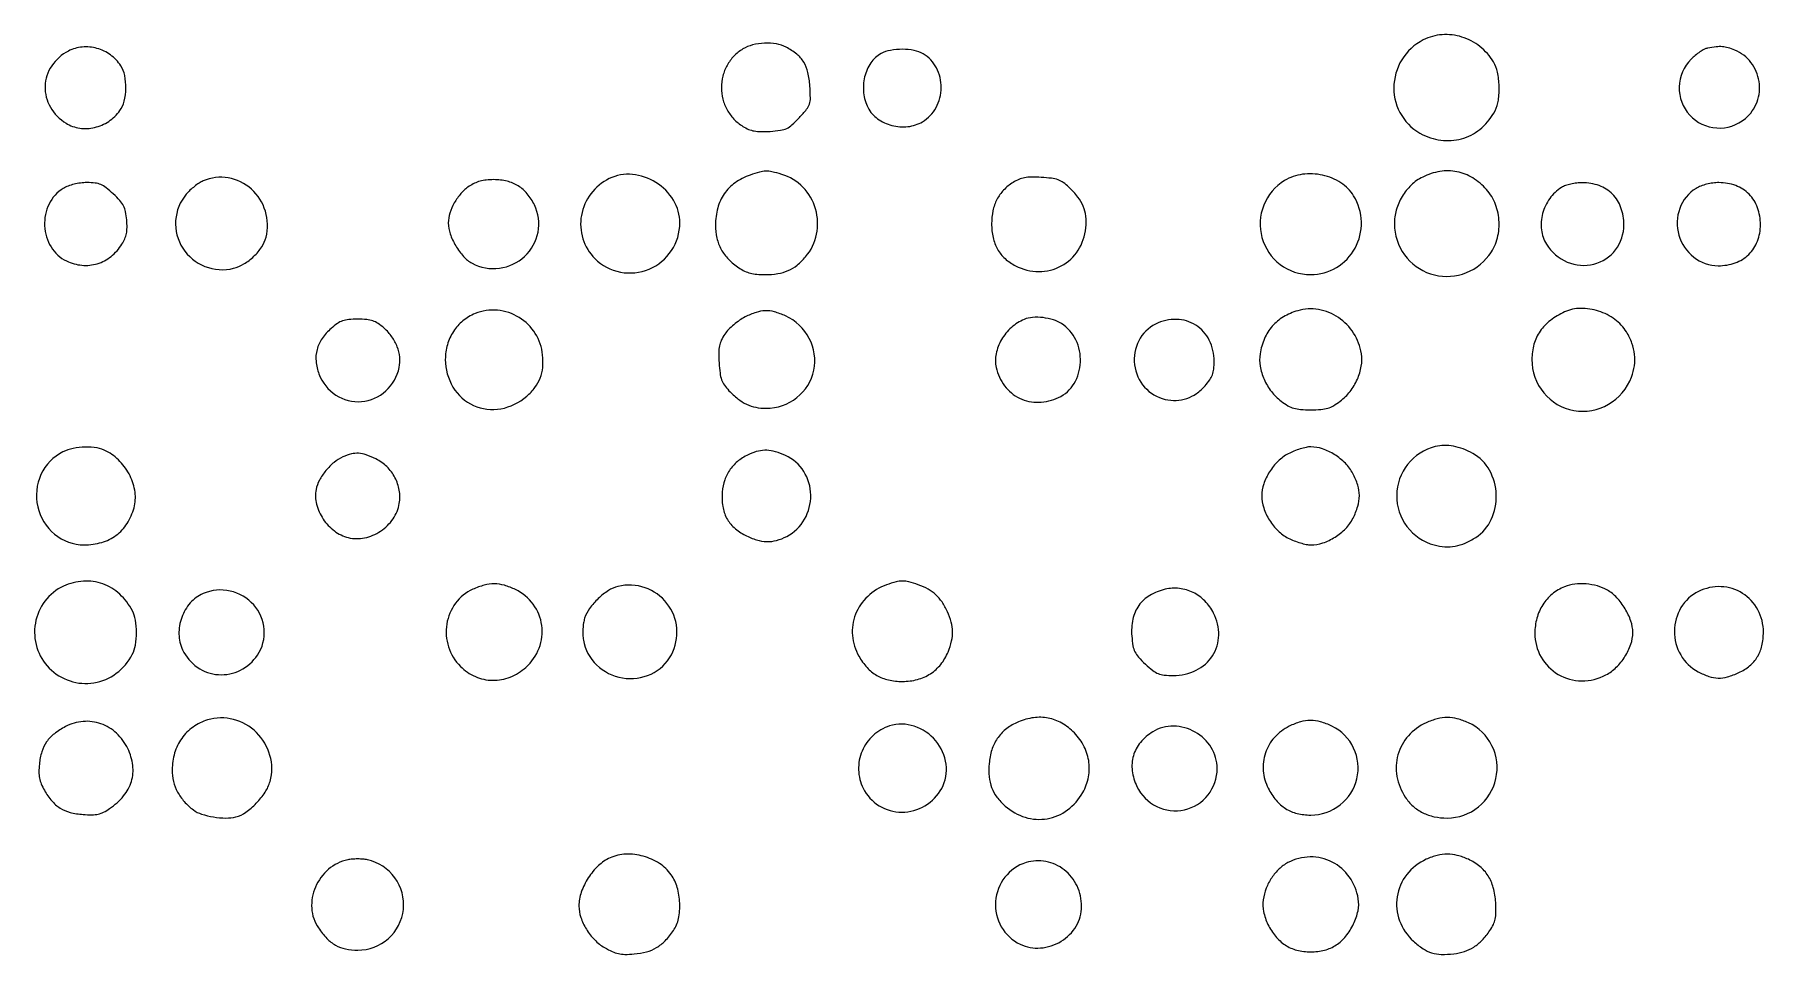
# Model space of a CAD drawing. Extents: x 235 to 2115, y 206 to 2450.
# Drawn here: x 1525 to 2107, y 1539 to 1849 of the extents above; entities that cross this region are included whole.
import ezdxf

# ---------------------------------------------------------------- set-up
doc = ezdxf.new("R2010")
doc.units = 0

msp = doc.modelspace()

# ---------------------------------------------------------------- linework, layer by layer
for points in [[(1992.4247, 1847.038136, 0.137754), (1985.195003, 1840.375596, 0.138176), (1982.5017, 1830.931332, 0.14001), (1985.144897, 1821.56391, 0.142637), (1992.322704, 1815.085828, 0.091879), (1999.252429, 1813.185891, 0.102116), (2006.132179, 1814.009688, 0.101732), (2012.143214, 1817.495165, 0.09053), (2016.589276, 1823.20034, 0.086176), (2017.720777, 1826.73876, 0.042142), (2017.974053, 1831.482661, 0.042151), (2017.428989, 1836.19538, 0.087264), (2016.081401, 1839.63417, 0.088555), (2011.483189, 1844.832444, 0.091909), (2005.426311, 1848.036873, 0.094424), (1998.764318, 1848.806585, 0.099716)], [(1536.019933, 1843.302363, 0.12592), (1530.406234, 1838.294764, 0.140881), (1528.187387, 1831.414384, 0.140465), (1529.958908, 1824.390589, 0.124919), (1535.24086, 1818.994598, 0.101814), (1539.832979, 1817.3464, 0.09327), (1544.856459, 1817.569243, 0.090125), (1549.597355, 1819.630334, 0.08729), (1553.371223, 1823.246058, 0.100019), (1554.841494, 1826.424327, 0.053451), (1555.39234, 1830.734612, 0.05335), (1555.016454, 1835.079868, 0.097091), (1553.67838, 1838.368101, 0.090599), (1550.210688, 1842.01113, 0.089454), (1545.66406, 1844.212517, 0.090856), (1540.696966, 1844.667095, 0.097286)], [(1763.24086, 1844.005402, 0.063569), (1760.206639, 1841.579253, 0.065533), (1757.915075, 1838.491504, 0.0652), (1756.492028, 1834.901191, 0.061865), (1756.007476, 1831, 0.061781), (1756.489984, 1827.109913, 0.064803), (1757.907187, 1823.522554, 0.064757), (1760.196545, 1820.415361, 0.061547), (1763.24086, 1817.935718, 0.040877), (1765.155813, 1816.941489, 0.054298), (1767.035549, 1816.383241, 0.043977), (1769.278236, 1816.175651, 0.01717), (1772.390783, 1816.268852, 0.018687), (1775.917155, 1816.628516, 0.075249), (1777.986298, 1817.24423, 0.076018), (1779.770024, 1818.441598, 0.01931), (1782.252143, 1820.904654, 0.016582), (1784.686274, 1823.694122, 0.09055), (1785.648824, 1825.440629, 0.083776), (1785.968502, 1827.474013, 0.013092), (1785.816024, 1831.548355, 0.041606), (1785.137534, 1836.138432, 0.080435), (1783.728488, 1839.561992, 0.084706), (1781.368613, 1842.252756, 0.050557), (1777.79966, 1844.595014, 0.079189), (1774.512997, 1845.690412, 0.051079), (1770.498673, 1845.937976, 0.050887), (1766.495776, 1845.365046, 0.076065)], [(1809.762571, 1842.434612, 0.120749), (1806.324885, 1839.31158, 0.089427), (1804.248502, 1834.59381, 0.08505), (1803.890468, 1829.220681, 0.093797), (1805.380563, 1824.230965, 0.117508), (1808.593407, 1820.502065, 0.093591), (1813.414466, 1818.238171, 0.091491), (1818.830146, 1817.858958, 0.10564), (1823.729321, 1819.499178, 0.136355), (1828.325747, 1824.275626, 0.121863), (1830.049621, 1830.953677, 0.122985), (1828.456639, 1837.617528, 0.140373), (1823.960167, 1842.364459, 0.085988), (1820.931849, 1843.511281, 0.046412), (1816.950925, 1843.901453, 0.046213), (1812.928042, 1843.548875, 0.079507)], [(2088.208321, 1844.288805, 0.075572), (2087.103238, 1843.897827, 0.024725), (2085.617391, 1843.00645, 0.023995), (2084.041956, 1841.838911, 0.024916), (2082.606237, 1840.539571, 0.192599), (2078.613346, 1831.222024, 0.193907), (2082.163245, 1821.754641, 0.194068), (2091.282213, 1817.398719, 0.192778), (2100.903812, 1820.572517, 0.130485), (2104.84128, 1826.184782, 0.12684), (2105.532254, 1833.074789, 0.126777), (2102.805508, 1839.442545, 0.130285), (2097.364218, 1843.62118, 0.027421), (2095.071224, 1844.434751, 0.053384), (2093.162938, 1844.780928, 0.047674), (2091.087796, 1844.734255, 0.01786)], [(1581.450423, 1799.593404, 0.042298), (1580.091029, 1798.858974, 0.021626), (1578.515099, 1797.726451, 0.021324), (1576.981694, 1796.411078, 0.029918), (1575.740214, 1795.103109, 0.159934), (1572.161623, 1786.203601, 0.159743), (1574.551245, 1776.909659, 0.158131), (1582.009132, 1770.771211, 0.15668), (1591.680786, 1770.149839, 0.075255), (1595.154265, 1771.605736, 0.053766), (1598.503235, 1774.175805, 0.054537), (1601.171026, 1777.34411, 0.086458), (1602.608896, 1780.577852, 0.136254), (1602.389075, 1789.391526, 0.136568), (1597.655884, 1796.821142, 0.140583), (1589.888933, 1800.599596, 0.147104)], [(1670.999494, 1797.75, 0.062572), (1668.273308, 1795.339947, 0.051413), (1666.016878, 1792.173607, 0.052671), (1664.506825, 1788.710378, 0.076631), (1664, 1785.422885, 0.084343), (1664.622494, 1781.758882, 0.049216), (1666.504889, 1777.707215, 0.049324), (1669.132455, 1774.117387, 0.087248), (1672.009323, 1771.855336, 0.156808), (1681.23439, 1770.165343, 0.156528), (1689.72345, 1774.166305, 0.158822), (1694.219791, 1782.303435, 0.161544), (1693.017285, 1791.464295, 0.060364), (1690.594312, 1795.232672, 0.080882), (1687.538061, 1797.899084, 0.080394), (1683.778613, 1799.46876, 0.058838), (1679.279849, 1800, 0.026449), (1676.809206, 1799.869215, 0.039908), (1674.691989, 1799.471801, 0.043298), (1672.797255, 1798.776167, 0.040157)], [(1718.222648, 1800.33908, 0.1159), (1712.032139, 1795.243191, 0.1191), (1708.835534, 1787.972679, 0.120683), (1709.331301, 1780.121415, 0.12112), (1713.4, 1773.4, 0.149896), (1721.959713, 1768.858269, 0.148004), (1731.641843, 1769.865225, 0.147277), (1739.174237, 1776.081427, 0.148167), (1742, 1785.407816, 0.137406), (1739.856638, 1793.059964, 0.11649), (1733.944266, 1799.05884, 0.116926), (1725.992349, 1801.764203, 0.139158)], [(1765.655189, 1801.541351, 0.068043), (1760.610412, 1798.925402, 0.088036), (1756.946535, 1795.228609, 0.086957), (1754.748372, 1790.458686, 0.064678), (1754, 1784.697543, 0.055336), (1754.486027, 1780.319391, 0.070396), (1755.922777, 1776.521678, 0.068878), (1758.387068, 1773.21033, 0.050164), (1761.92168, 1770.273797, 0.039464), (1763.807566, 1769.208717, 0.045456), (1765.751806, 1768.51139, 0.040519), (1767.969444, 1768.124944, 0.022887), (1770.697543, 1768, 0.039622), (1774.9846, 1768.340255, 0.06412), (1778.488601, 1769.372434, 0.066875), (1781.51425, 1771.21952, 0.047448), (1784.354584, 1774.009552, 0.124531), (1788.046657, 1781.619283, 0.122035), (1787.715071, 1790.13124, 0.12301), (1783.458154, 1797.453682, 0.127767), (1776.312386, 1801.788261, 0.016433), (1773.031931, 1802.654732, 0.062214), (1770.924404, 1802.868539, 0.062887), (1768.840439, 1802.556194, 0.017031)], [(1854.24086, 1799.06343, 0.061421), (1851.064197, 1796.478302, 0.071701), (1848.800112, 1793.319346, 0.068819), (1847.457511, 1789.539268, 0.050835), (1847.003738, 1785.118034, 0.054571), (1847.508907, 1780.473476, 0.075211), (1849.014417, 1776.56311, 0.078746), (1851.542809, 1773.403138, 0.066865), (1855.060934, 1770.968914, 0.115855), (1862.88964, 1769.044278, 0.127042), (1870.467038, 1770.917474, 0.127907), (1876.153777, 1776.210046, 0.118312), (1878.750952, 1783.759905, 0.049409), (1878.739381, 1787.688746, 0.07299), (1877.89656, 1791.025596, 0.067815), (1876.07166, 1794.150582, 0.036679), (1873.071929, 1797.453712, 0.036636), (1871.164878, 1799.017862, 0.068515), (1869.394817, 1799.932362, 0.054752), (1867.188145, 1800.450589, 0.016272), (1863.732652, 1800.758002, 0.015667), (1860.428567, 1800.84015, 0.042574), (1858.098713, 1800.626204, 0.054121), (1856.178636, 1800.064075, 0.04189)], [(1945.695983, 1799.686944, 0.163769), (1938.666318, 1791.371237, 0.163468), (1938.088422, 1780.490389, 0.163676), (1944.195223, 1771.476991, 0.164161), (1954.5, 1768, 0.135905), (1963.167829, 1770.400335, 0.133644), (1969.432221, 1776.928609, 0.132217), (1971.564823, 1785.790812, 0.131802), (1968.965445, 1794.53809, 0.112653), (1964.659798, 1798.931525, 0.088572), (1958.488581, 1801.500365, 0.087166), (1951.716607, 1801.797635, 0.103954)], [(1992.223116, 1800.881408, 0.076127), (1988.366305, 1798.176661, 0.066657), (1985.290262, 1794.326762, 0.0662), (1983.318642, 1789.775561, 0.07305), (1982.693176, 1785.019383, 0.154046), (1986.127573, 1774.682556, 0.157329), (1994.847751, 1768.294678, 0.157644), (2005.643031, 1768.214586, 0.154691), (2014.538442, 1774.461513, 0.090261), (2017.201346, 1779.683495, 0.082319), (2017.969137, 1785.683829, 0.082123), (2016.759636, 1791.623614, 0.089179), (2013.716299, 1796.670336, 0.074597), (2009.068292, 1800.595992, 0.089979), (2003.753821, 1802.675338, 0.089772), (1998.037714, 1802.757723, 0.073879)], [(1534.298549, 1797.040484, 0.143968), (1529.518571, 1791.776828, 0.124905), (1528.01262, 1784.452526, 0.125641), (1530.182623, 1777.329396, 0.146548), (1535.416892, 1772.606462, 0.087648), (1540.604929, 1771.180588, 0.097), (1545.775399, 1771.699516, 0.095924), (1550.412408, 1774.141286, 0.08373), (1554.064807, 1778.24086, 0.038431), (1555.030697, 1780.078703, 0.053018), (1555.583217, 1781.857776, 0.047142), (1555.786807, 1783.867239, 0.023253), (1555.684724, 1786.434577, 0.028019), (1555.284868, 1789.226286, 0.069676), (1554.603266, 1791.169119, 0.064552), (1553.380566, 1792.93554, 0.021445), (1551.16778, 1795.184577, 0.019898), (1548.749775, 1797.26649, 0.066488), (1546.956275, 1798.337373, 0.07357), (1545.044136, 1798.843224, 0.02814), (1542.288723, 1798.996262, 0.02944), (1540.078387, 1798.864272, 0.030396), (1537.922752, 1798.473616, 0.032017), (1535.952093, 1797.855231, 0.044898)], [(2039, 1797.380812, 0.097598), (2035.008726, 1793.631291, 0.091088), (2032.618351, 1788.558615, 0.093811), (2032.226766, 1783.100128, 0.111774), (2033.935193, 1778.24086, 0.152589), (2040.92902, 1772.262862, 0.164191), (2049.859949, 1771.556499, 0.170383), (2057.159503, 1776.381571, 0.163516), (2059.996262, 1784.79966, 0.085743), (2059.006066, 1790.561263, 0.109931), (2056.154675, 1795.106795, 0.111022), (2051.669941, 1797.984081, 0.088826), (2046, 1798.969653, 0.02988), (2044.093754, 1798.845906, 0.024662), (2042.0875, 1798.493496, 0.025354), (2040.274738, 1797.984196, 0.05882)], [(2084.298549, 1797.040484, 0.170863), (2078.796494, 1790.302859, 0.158012), (2078.502041, 1781.356515, 0.156766), (2083.518987, 1773.888325, 0.168244), (2091.79966, 1771.006589, 0.08601), (2097.508013, 1771.986855, 0.107743), (2102.059123, 1774.816915, 0.109421), (2104.971881, 1779.244938, 0.090999), (2105.996262, 1784.79966, 0.085744), (2105.007428, 1790.553309, 0.109726), (2102.159943, 1795.096674, 0.110587), (2097.676743, 1797.983519, 0.088181), (2092, 1798.992524, 0.032766), (2089.950463, 1798.858069, 0.029313), (2087.856764, 1798.456219, 0.03026), (2085.908106, 1797.83472, 0.044606)], [(1624.547151, 1749.907255, 0.061156), (1621.495824, 1746.4846, 0.086226), (1619.781029, 1742.783918, 0.088624), (1619.441157, 1738.800105, 0.068389), (1620.429454, 1734.54555, 0.157689), (1626.129029, 1727.462861, 0.166925), (1634.757433, 1725.263515, 0.166324), (1642.939516, 1728.82798, 0.156619), (1647.469189, 1736.746538, 0.076921), (1647.660077, 1740.191852, 0.067128), (1646.828309, 1743.70864, 0.063698), (1645.034704, 1747.042945, 0.057442), (1642.404148, 1749.950015, 0.029265), (1640.329935, 1751.566548, 0.068481), (1638.57735, 1752.449667, 0.061999), (1636.545787, 1752.87455, 0.020585), (1633.5, 1753, 0.020659), (1630.444635, 1752.873704, 0.062579), (1628.4117, 1752.445456, 0.068577), (1626.651461, 1751.552301, 0.028517)], [(1673.000513, 1754.876547, 0.077991), (1668.904226, 1752.448326, 0.076361), (1665.714335, 1748.866653, 0.074614), (1663.692515, 1744.413912, 0.06943), (1663, 1739.450789, 0.135558), (1665.576145, 1730.123424, 0.152901), (1672.492629, 1723.953683, 0.15287), (1681.693869, 1722.829689, 0.135494), (1690.404108, 1727.049949, 0.049202), (1693.202446, 1730.042113, 0.07143), (1694.968083, 1733.191303, 0.070272), (1695.793933, 1736.74946, 0.045918), (1695.77696, 1740.969423, 0.11695), (1693.309114, 1748.206491, 0.1158), (1687.847741, 1753.595674, 0.115844), (1680.560585, 1755.99046, 0.117102)], [(1763.969961, 1753.75, 0.034521), (1762.09302, 1752.63305, 0.024041), (1760.13541, 1751.132812, 0.024342), (1758.388639, 1749.503444, 0.045292), (1757.170467, 1748, 0.035028), (1755.960556, 1745.888868, 0.062954), (1755.324697, 1743.99953, 0.05007), (1755.099946, 1741.733161, 0.015077), (1755.208684, 1738.267348, 0.01644), (1755.534489, 1734.826055, 0.054042), (1756.065621, 1732.610125, 0.067451), (1756.987068, 1730.83119, 0.036904), (1758.546288, 1728.928071, 0.035233), (1761.53917, 1726.194269, 0.056814), (1764.467645, 1724.373536, 0.061249), (1767.563197, 1723.346339, 0.049553), (1771.049211, 1723, 0.168694), (1781.407471, 1726.597124, 0.175621), (1787.096703, 1735.78109, 0.174373), (1785.600074, 1746.529206, 0.16673), (1777.578599, 1754.103669, 0.037195), (1773.85673, 1755.470558, 0.076045), (1770.778354, 1755.859918, 0.075095), (1767.699412, 1755.312706, 0.035512)], [(1858, 1752.930445, 0.084451), (1853.680729, 1750.195491, 0.077433), (1850.356289, 1746.11179, 0.080619), (1848.530994, 1741.375118, 0.105434), (1848.545643, 1736.746538, 0.108491), (1851.371021, 1730.57606, 0.119596), (1856.442062, 1726.414517, 0.118578), (1862.892931, 1725.018709, 0.105413), (1869.583108, 1726.606462, 0.148618), (1874.799129, 1731.351405, 0.124989), (1876.935534, 1738.539727, 0.121851), (1875.401048, 1746.020987, 0.13734), (1870.58584, 1751.535712, 0.072861), (1867.835874, 1752.812164, 0.044716), (1864.327813, 1753.52233, 0.045024), (1860.79979, 1753.59424, 0.081772)], [(1902.25623, 1751.355344, 0.162176), (1896.580312, 1745.745224, 0.150117), (1895.178312, 1737.658653, 0.148865), (1898.557667, 1730.1298, 0.159203), (1905.476132, 1726.005383, 0.064819), (1909.210418, 1725.659471, 0.072515), (1912.761283, 1726.312467, 0.071304), (1916.025511, 1727.966514, 0.059793), (1918.917734, 1730.559085, 0.028337), (1920.494243, 1732.574226, 0.062355), (1921.400464, 1734.303636, 0.062028), (1921.855048, 1736.208844, 0.027786), (1921.996262, 1738.784796, 0.114214), (1920.341912, 1745.906912, 0.137882), (1915.780269, 1751.007101, 0.139562), (1909.276221, 1752.945943, 0.118144)], [(1950.119616, 1755.857622, 0.063785), (1945.296888, 1753.760263, 0.078975), (1941.541044, 1750.627219, 0.078382), (1938.921869, 1746.463391, 0.061699), (1937.438112, 1741.338341, 0.082081), (1937.46003, 1737.147724, 0.062745), (1938.792119, 1732.753659, 0.060489), (1941.242818, 1728.669966, 0.064553), (1944.553321, 1725.391533, 0.029615), (1946.825403, 1723.862366, 0.06265), (1948.770713, 1723.021397, 0.053749), (1951.047561, 1722.61763, 0.017031), (1954.5, 1722.5, 0.017031), (1957.952439, 1722.61763, 0.053749), (1960.229287, 1723.021397, 0.06265), (1962.174597, 1723.862366, 0.029615), (1964.446679, 1725.391533, 0.064542), (1967.763082, 1728.675661, 0.060762), (1970.212185, 1732.761311, 0.062945), (1971.54032, 1737.165175, 0.08114), (1971.562513, 1741.384518, 0.102614), (1968.956811, 1748.282503, 0.10321), (1963.826668, 1753.558512, 0.106004), (1957.138106, 1756.24944, 0.114016)], [(2040.00714, 1755.46111, 0.0579), (2035.224934, 1752.608721, 0.078919), (2031.772661, 1748.97503, 0.08211), (2029.707291, 1744.570067, 0.068755), (2029, 1739.450789, 0.17273), (2033.004687, 1728.204339, 0.179699), (2043.148873, 1722.246724, 0.178245), (2054.787339, 1724.332887, 0.170586), (2062.554472, 1733.503462, 0.056619), (2063.536879, 1737.323902, 0.062395), (2063.590117, 1741.141064, 0.060748), (2062.692896, 1744.938278, 0.049467), (2060.86563, 1748.699593, 0.097286), (2056.966387, 1752.926984, 0.079749), (2051.484837, 1755.72961, 0.080675), (2045.464334, 1756.654744, 0.103773)], [(1534.208535, 1708.332244, 0.173595), (1526.802201, 1700.680733, 0.163803), (1525.709309, 1689.857086, 0.164603), (1531.381337, 1680.613478, 0.175101), (1541.348871, 1677.003738, 0.069571), (1547.251465, 1677.824397, 0.091121), (1552.12422, 1680.231356, 0.092303), (1555.778792, 1684.184546, 0.073301), (1558.131254, 1689.513191, 0.102451), (1558.473241, 1694.750081, 0.079158), (1556.795301, 1700.233282, 0.076179), (1553.407755, 1705.111051, 0.082761), (1548.79966, 1708.589276, 0.080054), (1545.68147, 1709.628351, 0.044906), (1541.687527, 1709.916966, 0.044296), (1537.60666, 1709.482154, 0.065903)], [(1628.450423, 1706.593404, 0.070321), (1625.512109, 1704.787039, 0.047722), (1622.735037, 1702.001134, 0.048138), (1620.568191, 1698.780504, 0.077804), (1619.466608, 1695.6737, 0.108767), (1619.622989, 1690.669062, 0.08565), (1621.834037, 1685.701941, 0.084285), (1625.624902, 1681.696306, 0.100047), (1630.317568, 1679.456432, 0.114542), (1635.798437, 1679.358777, 0.09504), (1641.185042, 1681.634834, 0.094208), (1645.384486, 1685.765634, 0.110043), (1647.489246, 1690.936346, 0.08407), (1647.487567, 1695.378588, 0.078839), (1646.035658, 1699.680796, 0.078325), (1643.311792, 1703.345642, 0.081294), (1639.624167, 1705.939892, 0.026741), (1636.296389, 1707.336554, 0.071492), (1633.782118, 1707.849263, 0.079111), (1631.377165, 1707.609243, 0.038375)], [(1765.5, 1707.582642, 0.059786), (1761.786784, 1705.360613, 0.072099), (1758.964856, 1702.439731, 0.073222), (1757.119249, 1698.877602, 0.064326), (1756.272579, 1694.772127, 0.055893), (1756.449439, 1689.964128, 0.085833), (1757.755636, 1686.018386, 0.088561), (1760.272733, 1682.825492, 0.063266), (1764.035882, 1680.25, 0.04234), (1767.852102, 1678.684955, 0.069127), (1771.295851, 1678.106129, 0.073739), (1774.606418, 1678.501024, 0.055687), (1778.015602, 1679.851611, 0.140577), (1783.991438, 1685.620456, 0.135601), (1786.106612, 1693.763427, 0.137693), (1783.7332, 1701.743525, 0.146471), (1777.595463, 1707.096118, 0.034454), (1774.201625, 1708.363581, 0.062164), (1771.27748, 1708.848601, 0.067243), (1768.48368, 1708.584976, 0.0479)], [(1946.960023, 1707.697261, 0.073249), (1943.537232, 1705.187641, 0.056854), (1940.635313, 1701.586638, 0.057788), (1938.664633, 1697.499451, 0.083651), (1938, 1693.554606, 0.079817), (1938.660332, 1689.444435, 0.060345), (1940.606645, 1685.30093, 0.059973), (1943.502748, 1681.71578, 0.076261), (1946.96189, 1679.25, 0.024025), (1948.89582, 1678.388638, 0.020231), (1951.016739, 1677.660938, 0.020711), (1953.009336, 1677.155012, 0.051854), (1954.5, 1677, 0.080552), (1958.580695, 1677.661714, 0.060044), (1962.710952, 1679.613524, 0.0596), (1966.290846, 1682.511181, 0.076201), (1968.75, 1685.96189, 0.043557), (1970.359418, 1689.991355, 0.074246), (1970.88125, 1693.571908, 0.075166), (1970.332434, 1697.118023, 0.045741), (1968.697261, 1701.039977, 0.073307), (1966.180594, 1704.471552, 0.057233), (1962.574347, 1707.371842, 0.058118), (1958.474196, 1709.336666, 0.082882), (1954.5, 1710, 0.052207), (1952.9731, 1709.840136, 0.021946), (1950.971141, 1709.32357, 0.021427), (1948.860826, 1708.578844, 0.026088)], [(1996.479078, 1710.080563, 0.166878), (1987.158224, 1704.117431, 0.16661), (1983.458094, 1693.682355, 0.166293), (1986.934601, 1683.15654, 0.166306), (1996.129147, 1676.965224, 0.050688), (1999.726721, 1676.378213, 0.060114), (2003.162092, 1676.583306, 0.05749), (2006.571329, 1677.617644, 0.040948), (2010.093713, 1679.502202, 0.142381), (2015.315557, 1685.518622, 0.117018), (2017.00328, 1693.88842, 0.117011), (2014.750761, 1702.124619, 0.14235), (2009.132114, 1707.773397, 0.034994), (2005.805148, 1709.32066, 0.046282), (2002.58865, 1710.220753, 0.050114), (1999.481185, 1710.470554, 0.054681)], [(1534.401069, 1663.094566, 0.125272), (1528.150017, 1658.085503, 0.118851), (1524.901918, 1650.600307, 0.118098), (1525.41215, 1642.418731, 0.122611), (1529.581449, 1635.485218, 0.116931), (1536.57301, 1631.173669, 0.121408), (1544.655128, 1630.540716, 0.12026), (1552.163931, 1633.740624, 0.113313), (1557.551083, 1640.098784, 0.078965), (1558.600596, 1643.269546, 0.039882), (1558.947658, 1647.475992, 0.039904), (1558.62332, 1651.670726, 0.081302), (1557.589276, 1654.79966, 0.086077), (1553.31025, 1660.391727, 0.100934), (1547.608566, 1663.8462, 0.102309), (1541.072962, 1664.764731, 0.090752)], [(1581.396258, 1660.570629, 0.110824), (1577.090434, 1657.422492, 0.092817), (1574.205853, 1652.539984, 0.092033), (1573.267896, 1646.906125, 0.106522), (1574.510294, 1641.61955, 0.130767), (1579.449672, 1635.792365, 0.135687), (1586.563071, 1633.292994, 0.135029), (1593.976786, 1634.797934, 0.128992), (1599.730067, 1639.897883, 0.168496), (1601.975319, 1648.50761, 0.163112), (1598.451258, 1656.79351, 0.158066), (1590.532251, 1661.452036, 0.158503)], [(1672.27066, 1662.03618, 0.126731), (1666.447245, 1657.34384, 0.120646), (1663.482081, 1650.336374, 0.118417), (1664.064365, 1642.645838, 0.119081), (1668.076929, 1636.076917, 0.093737), (1673.109638, 1632.645139, 0.099481), (1678.942514, 1631.382162, 0.098379), (1684.862931, 1632.466834, 0.089585), (1690.142304, 1635.747528, 0.117847), (1694.596347, 1642.237464, 0.125552), (1695.495499, 1649.88328, 0.12673), (1692.624274, 1656.971908, 0.121338), (1686.646567, 1661.929048, 0.041648), (1682.881251, 1663.379053, 0.069334), (1679.524109, 1663.872358, 0.068607), (1676.135283, 1663.430869, 0.039917)], [(1721.158636, 1663.015026, 0.085766), (1717.924534, 1661.624525, 0.046274), (1714.514689, 1658.925006, 0.045977), (1711.618071, 1655.600834, 0.076678), (1709.934442, 1652.301357, 0.041641), (1709.555133, 1650.720866, 0.023652), (1709.348832, 1648.763516, 0.023355), (1709.326534, 1646.739182, 0.032932), (1709.509366, 1644.944563, 0.161516), (1713.958649, 1636.55527, 0.150389), (1722.67168, 1632.191031, 0.151201), (1732.29486, 1633.491377, 0.163407), (1739.148389, 1639.984398, 0.144191), (1740.970782, 1648.881156, 0.145708), (1737.667494, 1657.304096, 0.14504), (1730.279186, 1662.574223, 0.142572)], [(1811.655189, 1663.541351, 0.103027), (1805.26451, 1659.642277, 0.111828), (1801.186519, 1653.615892, 0.113641), (1800.14127, 1646.501044, 0.109153), (1802.281678, 1639.529571, 0.054752), (1805.05436, 1635.684345, 0.078004), (1808.32029, 1633.038012, 0.07769), (1812.250356, 1631.512692, 0.05384), (1816.997845, 1631, 0.065617), (1822.043395, 1631.665008, 0.078029), (1826.429061, 1633.612144, 0.080152), (1829.918347, 1636.757075, 0.074308), (1832.350638, 1640.918312, 0.036075), (1833.53253, 1644.627197, 0.063436), (1833.884214, 1647.821099, 0.064606), (1833.422281, 1650.961061, 0.038865), (1832.119269, 1654.5, 0.038085), (1830.306885, 1657.766028, 0.060702), (1828.242251, 1660.197439, 0.061253), (1825.668528, 1662.047256, 0.039584), (1822.316196, 1663.551188, 0.019994), (1819.155099, 1664.538038, 0.06598), (1816.995432, 1664.822245, 0.06574), (1814.83211, 1664.534545, 0.01975)], [(1905.5, 1662.044754, 0.075937), (1900.3089, 1659.964773, 0.104724), (1896.615796, 1656.583385, 0.103535), (1894.583492, 1651.963277, 0.072831), (1894.226791, 1646.27874, 0.021252), (1894.637478, 1643.016616, 0.07112), (1895.292976, 1640.968408, 0.071048), (1896.496489, 1639.184817, 0.021181), (1898.806898, 1636.839043, 0.019622), (1901.307944, 1634.683231, 0.071353), (1903.113644, 1633.62598, 0.074496), (1905.102971, 1633.14229, 0.02263), (1908.211277, 1633.003738, 0.112739), (1915.914062, 1634.768633, 0.137442), (1921.440716, 1639.644684, 0.14146), (1923.532851, 1646.563741, 0.122107), (1921.793665, 1653.977122, 0.075478), (1918.82658, 1658.097262, 0.084263), (1914.868903, 1660.970033, 0.086711), (1910.284457, 1662.321939, 0.086032)], [(2040.000513, 1662.876547, 0.078113), (2035.866094, 1660.424368, 0.078102), (2032.683133, 1656.821952, 0.075584), (2030.683582, 1652.306739, 0.0666), (2030, 1647.197543, 0.129162), (2032.10024, 1639.202912, 0.132967), (2037.843575, 1633.37613, 0.131456), (2045.798337, 1631.20185, 0.124929), (2053.947261, 1633.22342, 0.071236), (2057.434122, 1635.787012, 0.057433), (2060.360755, 1639.407206, 0.05857), (2062.333507, 1643.510923, 0.082965), (2063, 1647.5, 0.084001), (2062.35038, 1651.339463, 0.051797), (2060.399581, 1655.497039, 0.051369), (2057.605097, 1659.21243, 0.07663), (2054.424978, 1661.73355, 0.059739), (2051.063311, 1663.147015, 0.049945), (2047.251493, 1663.836246, 0.050427), (2043.419887, 1663.753109, 0.064331)], [(2085.177228, 1661.317082, 0.143289), (2079.2303, 1655.859777, 0.135209), (2076.993737, 1647.929115, 0.134136), (2079.128486, 1639.923513, 0.14018), (2085.01262, 1634.274925, 0.038761), (2088.660868, 1632.693846, 0.07735), (2091.749835, 1632.141093, 0.076015), (2094.895787, 1632.549386, 0.036349), (2098.72934, 1633.96382, 0.066874), (2102.351546, 1636.233152, 0.08335), (2104.940318, 1639.237403, 0.080014), (2106.476142, 1643.024814, 0.056265), (2106.996262, 1647.602117, 0.12341), (2105.118479, 1655.117507, 0.130535), (2099.941408, 1660.674424, 0.131111), (2092.708923, 1662.91513, 0.125033)], [(1535.058543, 1615.806614, 0.045622), (1531.297285, 1613.394817, 0.075205), (1528.702525, 1610.661006, 0.077373), (1527.079262, 1607.340891, 0.051172), (1526.24237, 1603.170591, 0.023945), (1526.115111, 1600.516594, 0.047823), (1526.315404, 1598.426557, 0.050786), (1526.897356, 1596.494732, 0.030682), (1527.949687, 1594.346099, 0.046108), (1530.452096, 1590.757474, 0.077833), (1533.217187, 1588.35971, 0.077395), (1536.59447, 1586.913735, 0.045102), (1540.954563, 1586.210513, 0.01859), (1543.988052, 1586.111617, 0.052539), (1546.092211, 1586.343092, 0.062043), (1547.898473, 1586.978938, 0.034759), (1549.908052, 1588.1615, 0.068603), (1554.614963, 1592.445317, 0.100494), (1557.267692, 1597.35798, 0.105334), (1557.725766, 1602.740029, 0.081644), (1556.051505, 1608.393606, 0.091844), (1552.254514, 1613.557603, 0.103911), (1547.006455, 1616.750206, 0.106041), (1541.005403, 1617.523526, 0.09929)], [(1582.913572, 1618.044276, 0.0812), (1578.029939, 1615.64717, 0.083979), (1574.228961, 1611.842329, 0.081983), (1571.82579, 1606.914352, 0.072659), (1571, 1601.261729, 0.058402), (1571.457981, 1597.354174, 0.063082), (1572.805971, 1593.76575, 0.061368), (1575.045546, 1590.547171, 0.050761), (1578.135764, 1587.731987, 0.082969), (1580.881012, 1586.331045, 0.036297), (1584.868971, 1585.381525, 0.036222), (1589.05552, 1585.008907, 0.065659), (1592.4657, 1585.402035, 0.093183), (1595.798762, 1586.937652, 0.046719), (1599.325618, 1589.974825, 0.046277), (1602.296654, 1593.694238, 0.077284), (1603.953007, 1597.332157, 0.138104), (1603.940068, 1606.084525, 0.130048), (1599.384813, 1613.777859, 0.130395), (1591.632438, 1618.19839, 0.139178)], [(1812.619302, 1615.996788, 0.111071), (1807.102166, 1612.822729, 0.107294), (1803.392171, 1607.556422, 0.107066), (1802.194913, 1601.216137, 0.110167), (1803.751554, 1595.019933, 0.139075), (1809.135421, 1589.146743, 0.138808), (1816.805261, 1586.969393, 0.136525), (1824.575454, 1589.12503, 0.132963), (1830.209097, 1595, 0.160666), (1831.698116, 1603.116002, 0.140966), (1828.192825, 1611.023754, 0.139402), (1820.982569, 1615.919026, 0.15632)], [(1855.401069, 1617.094566, 0.063837), (1851.693234, 1614.801856, 0.07501), (1848.910901, 1611.753212, 0.072457), (1847.084964, 1607.927989, 0.054543), (1846.195728, 1603.346683, 0.04144), (1846.196146, 1598.882022, 0.069815), (1847.020631, 1595.234933, 0.07287), (1848.783549, 1592.062567, 0.049431), (1851.610097, 1589.037477, 0.10493), (1858.352799, 1585.253146, 0.119319), (1865.731218, 1584.774143, 0.118384), (1872.555225, 1587.726756, 0.102183), (1877.73355, 1593.594017, 0.084294), (1879.654447, 1598.835866, 0.086421), (1879.713419, 1604.370939, 0.085296), (1877.890482, 1609.659512, 0.079382), (1874.373161, 1614.186382, 0.066589), (1870.093117, 1617.234404, 0.083631), (1865.475997, 1618.759227, 0.082389), (1860.559445, 1618.698736, 0.062478)], [(1901.304334, 1614.044003, 0.082676), (1897.161606, 1610.464973, 0.102832), (1894.778605, 1605.979504, 0.102483), (1894.375997, 1600.903752, 0.081616), (1895.939719, 1595.624524, 0.167468), (1902.624459, 1588.903568, 0.170921), (1911.967795, 1587.798999, 0.171888), (1919.904117, 1592.789548, 0.169081), (1922.996262, 1601.70034, 0.138946), (1920.999187, 1608.721782, 0.125711), (1915.556143, 1613.972926, 0.126435), (1908.288315, 1615.951616, 0.141387)], [(1947.274449, 1615.906805, 0.094356), (1942.295599, 1612.139199, 0.102397), (1939.222842, 1606.904082, 0.103293), (1938.495948, 1600.917582, 0.09765), (1940.193386, 1595.008071, 0.055381), (1942.84386, 1591.006724, 0.078454), (1946.053637, 1588.199927, 0.080139), (1949.9171, 1586.557388, 0.060589), (1954.5, 1586, 0.167839), (1964.412877, 1589.423985, 0.169405), (1970.053165, 1598.223278, 0.171115), (1968.969281, 1608.552381, 0.170745), (1961.646567, 1615.929048, 0.041557), (1957.809612, 1617.407446, 0.071686), (1954.428398, 1617.889384, 0.072116), (1951.062662, 1617.39608, 0.042556)], [(1993.421401, 1617.103669, 0.10413), (1987.386638, 1612.668091, 0.114362), (1983.900029, 1606.311814, 0.113644), (1983.553053, 1599.037175, 0.101837), (1986.370639, 1592.016113, 0.064826), (1988.975153, 1589.010803, 0.066339), (1992.24349, 1586.799824, 0.063563), (1996.103793, 1585.454545, 0.052141), (2000.450789, 1585, 0.171828), (2010.974089, 1588.726418, 0.169338), (2016.884947, 1598.267684, 0.170477), (2015.562931, 1609.365766, 0.173776), (2007.598931, 1617.094566, 0.041895), (2003.882602, 1618.419857, 0.064632), (2000.504546, 1618.860558, 0.06472), (1997.129225, 1618.424026, 0.042137)], [(1718.5, 1571.588356, 0.085399), (1714.567037, 1568.96289, 0.059536), (1711.151459, 1564.848538, 0.059444), (1708.796294, 1560.036822, 0.084308), (1708, 1555.347843, 0.082865), (1708.634743, 1551.544149, 0.055744), (1710.523011, 1547.554742, 0.054396), (1713.3165, 1543.971203, 0.067574), (1716.639113, 1541.365607, 0.024002), (1719.212871, 1540.018813, 0.055353), (1721.280494, 1539.325559, 0.053214), (1723.499337, 1539.088152, 0.020753), (1726.584535, 1539.215453, 0.044448), (1730.773438, 1539.941308, 0.069063), (1734.147826, 1541.361305, 0.067651), (1737.055676, 1543.671342, 0.040815), (1739.837604, 1547.091948, 0.100923), (1741.545536, 1551.131144, 0.060053), (1741.958775, 1556.356941, 0.05903), (1741.109876, 1561.651825, 0.085679), (1739.064747, 1565.909071, 0.094436), (1735.08868, 1569.716287, 0.076636), (1729.695757, 1572.140305, 0.076793), (1723.834281, 1572.824278, 0.095567)], [(1993.421401, 1571.103669, 0.119899), (1986.85845, 1565.957554, 0.128682), (1983.606669, 1558.500346, 0.128821), (1984.426233, 1550.412507, 0.120292), (1989.105143, 1543.523975, 0.035912), (1992.33243, 1541.004133, 0.071897), (1995.243275, 1539.606717, 0.070618), (1998.465263, 1539.076734, 0.03358), (2002.673748, 1539.266694, 0.051545), (2006.305241, 1540.060638, 0.063441), (2009.433435, 1541.552302, 0.059912), (2012.220633, 1543.85899, 0.039662), (2014.837604, 1547.091948, 0.035815), (2016.0364, 1549.139816, 0.063315), (2016.672817, 1550.988503, 0.050818), (2016.902781, 1553.201648, 0.015861), (2016.803421, 1556.542543, 0.049159), (2015.994204, 1561.566807, 0.076665), (2014.246346, 1565.577738, 0.081602), (2011.46708, 1568.703206, 0.063792), (2007.598931, 1571.094566, 0.041895), (2003.882602, 1572.419857, 0.064632), (2000.504546, 1572.860558, 0.06472), (1997.129225, 1572.424026, 0.042137)], [(1630.122803, 1570.914833, 0.124997), (1623.655728, 1567.733818, 0.115082), (1619.250331, 1561.764824, 0.117628), (1617.997567, 1554.573422, 0.134776), (1620.25, 1547.989831, 0.040755), (1623.10547, 1544.451837, 0.074083), (1626.029279, 1542.171447, 0.078248), (1629.375775, 1540.918254, 0.050577), (1633.5, 1540.5, 0.184039), (1643.829562, 1544.435379, 0.186002), (1648.864678, 1554.226477, 0.185942), (1646.02838, 1564.867043, 0.183961), (1636.772572, 1570.914768, 0.033749), (1635.27474, 1571.137215, 0.019991), (1633.469267, 1571.209447, 0.019952), (1631.653714, 1571.136987, 0.03217)], [(1858.619302, 1569.996788, 0.152697), (1851.483706, 1565.074271, 0.148894), (1848.334664, 1556.912818, 0.149125), (1850.271109, 1548.391083, 0.153238), (1856.61955, 1542.510294, 0.131063), (1863.514539, 1541.238332, 0.118539), (1870.42225, 1543.483039, 0.120082), (1875.490625, 1548.589996, 0.136792), (1877.32817, 1555.211714, 0.109994), (1875.782836, 1562.112181, 0.116168), (1871.470388, 1567.54743, 0.120173), (1865.315746, 1570.366967, 0.123425)], [(1946.847806, 1569.982092, 0.066519), (1943.849888, 1567.846887, 0.057722), (1941.351316, 1564.902961, 0.055745), (1939.51934, 1561.358665, 0.053759), (1938.487797, 1557.453823, 0.090907), (1938.609067, 1553.47381, 0.060558), (1940.103376, 1549.14993, 0.058989), (1942.653754, 1545.184568, 0.073849), (1945.897883, 1542.258071, 0.08416), (1949.80541, 1540.519576, 0.062657), (1954.496882, 1539.927513, 0.062644), (1959.189927, 1540.515976, 0.084027), (1963.102117, 1542.251445, 0.077938), (1966.33388, 1545.206748, 0.057269), (1968.917043, 1549.326229, 0.058531), (1970.443824, 1553.802079, 0.095079), (1970.532803, 1557.805841, 0.111738), (1967.524121, 1565.126891, 0.121458), (1961.726972, 1570.176507, 0.12348), (1954.327336, 1571.902372, 0.117909)]]:
    msp.add_lwpolyline(points, format="xyb", close=True)

doc.saveas('drawing.dxf')
